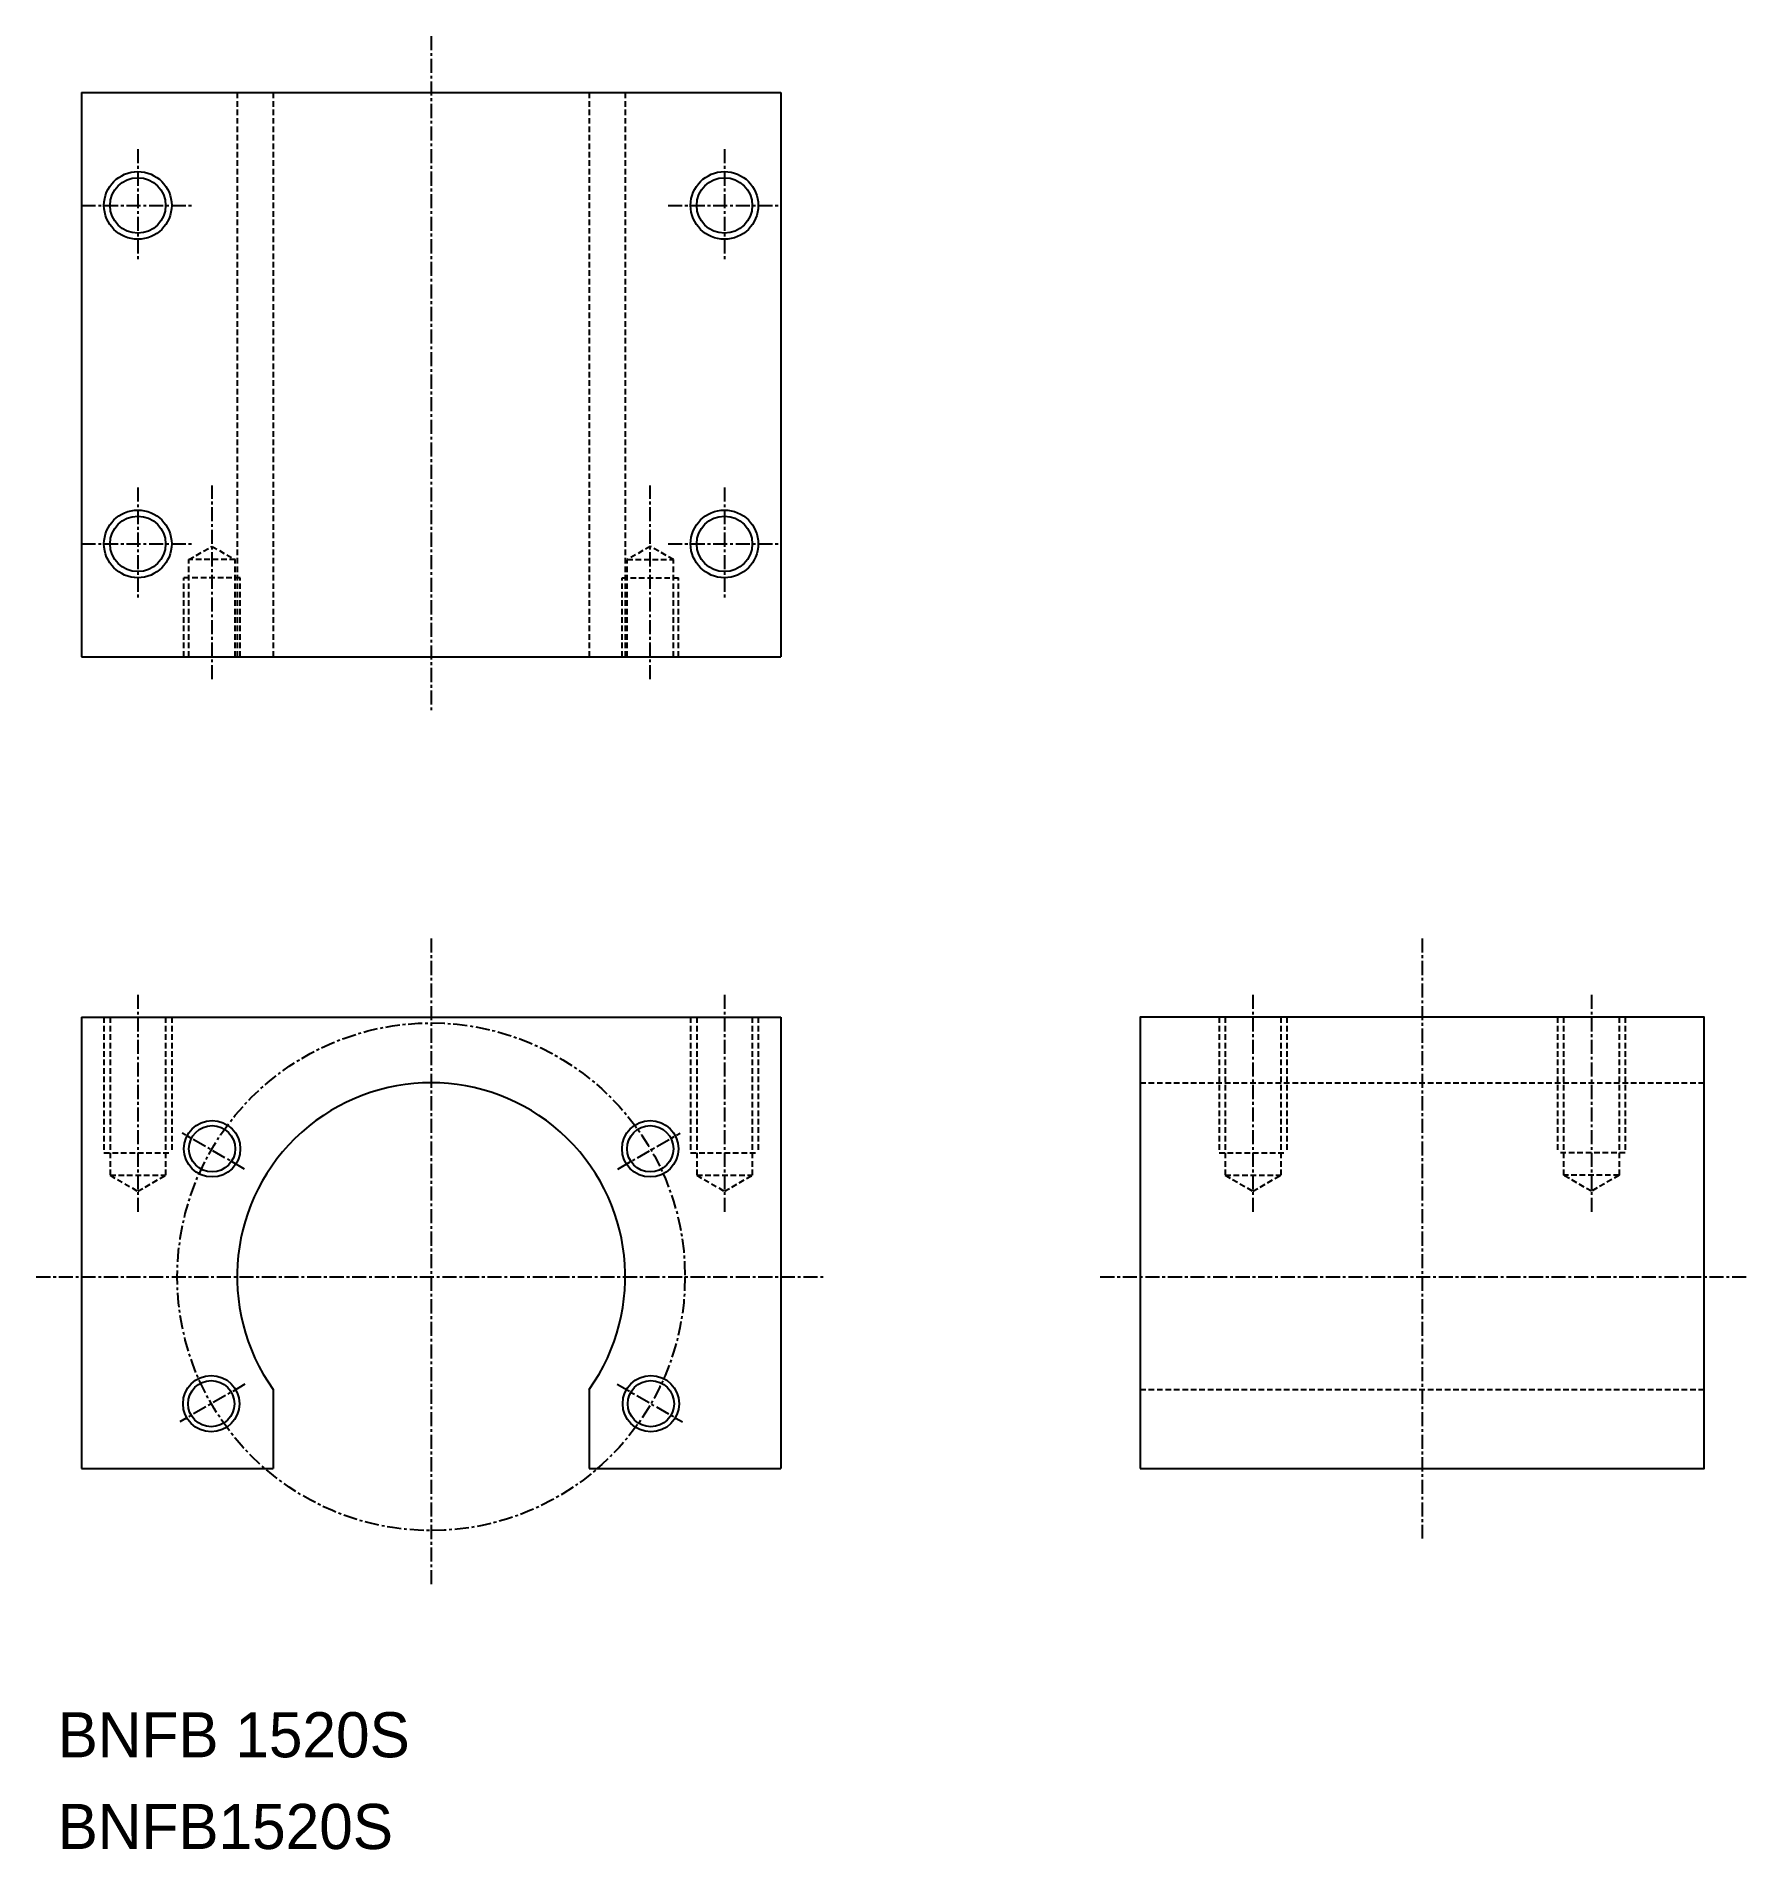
# Model space of a CAD drawing. Extents: x 2 to 154, y 3 to 163.
import ezdxf

# ---------------------------------------------------------------- set-up
doc = ezdxf.new("R2010")
doc.units = 0
doc.linetypes.add('CENTER', pattern=[2, 1.25, -0.25, 0.25, -0.25])
doc.linetypes.add('DASHED', pattern=[0.75, 0.5, -0.25])
doc.layers.get('0').update_dxf_attribs({"linetype": 'CONTINUOUS'})
doc.layers.add('CENTER', color=1, linetype='CENTER')

msp = doc.modelspace()

# ---------------------------------------------------------------- linework, layer by layer
at = {"color": 7, "linetype": 'CONTINUOUS'}
for p, q in [((6.14, 158.34), (68.14, 158.34)), ((6.14, 158.34), (6.14, 108.34)), ((68.14, 158.34), (68.14, 108.34)), ((6.14, 108.34), (68.14, 108.34)), ((6.14, 76.37), (68.14, 76.37)), ((6.14, 76.37), (6.14, 36.37)), ((21.64, 76.37), (21.64, 76.37)), ((37.14, 76.37), (37.14, 76.37)), ((68.14, 76.37), (68.14, 36.37)), ((23.14, 43.37), (23.14, 36.37)), ((51.14, 43.37), (51.14, 36.37)), ((6.14, 36.37), (23.14, 36.37)), ((51.14, 36.37), (68.14, 36.37))]:
    msp.add_line(p, q, dxfattribs=at)
at = {"color": 3, "linetype": 'DASHED'}
for p, q in [((19.94, 158.34), (19.94, 108.34)), ((23.14, 158.34), (23.14, 108.34)), ((51.14, 158.34), (51.14, 108.34)), ((54.34, 158.34), (54.34, 108.34)), ((15.67, 116.94), (17.72, 118.12)), ((17.72, 118.12), (19.77, 116.94)), ((56.56, 118.12), (54.51, 116.94)), ((58.61, 116.94), (56.56, 118.12)), ((15.67, 108.34), (15.67, 116.94)), ((19.77, 116.94), (15.67, 116.94)), ((19.77, 108.34), (19.77, 116.94)), ((54.51, 108.34), (54.51, 116.94)), ((54.51, 116.94), (58.61, 116.94)), ((58.61, 108.34), (58.61, 116.94)), ((15.22, 108.34), (15.22, 115.34)), ((20.22, 115.34), (15.22, 115.34)), ((20.22, 108.34), (20.22, 115.34)), ((54.06, 108.34), (54.06, 115.34)), ((54.06, 115.34), (59.06, 115.34)), ((59.06, 108.34), (59.06, 115.34)), ((8.14, 76.37), (8.14, 64.37)), ((8.68, 76.37), (8.68, 62.37)), ((13.6, 76.37), (13.6, 62.37)), ((14.14, 76.37), (14.14, 64.37)), ((60.14, 76.37), (60.14, 64.37)), ((60.68, 76.37), (60.68, 62.37)), ((65.6, 76.37), (65.6, 62.37)), ((66.14, 76.37), (66.14, 64.37)), ((106.98, 76.37), (106.98, 64.37)), ((107.52, 76.37), (107.52, 62.37)), ((112.44, 76.37), (112.44, 62.37)), ((112.98, 76.37), (112.98, 64.37)), ((136.98, 76.37), (136.98, 64.37)), ((137.52, 76.37), (137.52, 62.37)), ((142.44, 76.37), (142.44, 62.37)), ((142.98, 76.37), (142.98, 64.37)), ((99.98, 70.57), (149.98, 70.57)), ((8.14, 64.37), (14.14, 64.37)), ((60.14, 64.37), (66.14, 64.37)), ((106.98, 64.37), (112.98, 64.37)), ((142.98, 64.37), (136.98, 64.37)), ((8.68, 62.37), (13.6, 62.37)), ((8.68, 62.37), (11.14, 60.95)), ((11.14, 60.95), (13.6, 62.37)), ((60.68, 62.37), (65.6, 62.37)), ((60.68, 62.37), (63.14, 60.95)), ((63.14, 60.95), (65.6, 62.37)), ((107.52, 62.37), (112.44, 62.37)), ((107.52, 62.37), (109.98, 60.95)), ((109.98, 60.95), (112.44, 62.37)), ((142.44, 62.37), (137.52, 62.37)), ((139.98, 60.95), (137.52, 62.37)), ((142.44, 62.37), (139.98, 60.95)), ((99.98, 43.37), (149.98, 43.37))]:
    msp.add_line(p, q, dxfattribs=at)
at = {"color": 7, "linetype": 'CONTINUOUS'}
msp.add_lwpolyline([(99.98, 36.37), (149.98, 36.37), (149.98, 76.37), (99.98, 76.37)], close=True, dxfattribs=at)
at = {"color": 3, "linetype": 'CONTINUOUS'}
for centre, radius in [((11.14, 148.34), 3), ((63.14, 148.34), 3), ((11.14, 118.34), 3), ((63.14, 118.34), 3), ((17.72, 64.72), 2.5), ((56.56, 64.72), 2.5), ((17.65, 42.12), 2.5), ((56.62, 42.12), 2.5)]:
    msp.add_circle(centre, radius, dxfattribs=at)
at = {"color": 7, "linetype": 'CONTINUOUS'}
for centre, radius in [((11.14, 148.34), 2.46), ((63.14, 148.34), 2.46), ((11.14, 118.34), 2.46), ((63.14, 118.34), 2.46), ((17.72, 64.72), 2.05), ((56.56, 64.72), 2.05), ((17.65, 42.12), 2.05), ((56.62, 42.12), 2.05)]:
    msp.add_circle(centre, radius, dxfattribs=at)
msp.add_arc((37.14, 53.37), 17.2, 324.484, 215.516, dxfattribs=at)
at = {"layer": 'CENTER', "color": 1, "linetype": 'CENTER'}
for p, q in [((37.14, 163.34), (37.14, 103.34)), ((11.14, 153.34), (11.14, 143.34)), ((63.14, 153.34), (63.14, 143.34)), ((6.14, 148.34), (16.14, 148.34)), ((58.14, 148.34), (68.14, 148.34)), ((11.14, 123.34), (11.14, 113.34)), ((17.72, 106.34), (17.72, 123.52)), ((56.56, 106.34), (56.56, 123.52)), ((63.14, 123.34), (63.14, 113.34)), ((6.14, 118.34), (16.14, 118.34)), ((58.14, 118.34), (68.14, 118.34)), ((37.14, 83.37), (37.14, 26.01)), ((124.98, 83.37), (124.98, 30.17)), ((11.14, 78.37), (11.14, 58.95)), ((63.14, 78.37), (63.14, 58.95)), ((109.98, 78.37), (109.98, 58.95)), ((139.98, 78.37), (139.98, 58.95)), ((20.59, 62.92), (15.06, 66.11)), ((53.69, 62.92), (59.22, 66.11)), ((2.14, 53.37), (72.14, 53.37)), ((96.45, 53.37), (153.93, 53.37)), ((20.63, 43.84), (14.86, 40.5)), ((53.64, 43.84), (59.42, 40.5))]:
    msp.add_line(p, q, dxfattribs=at)
msp.add_circle((37.14, 53.37), 22.5, dxfattribs=at)

# ---------------------------------------------------------------- texts
at = {"color": 7, "linetype": 'CONTINUOUS'}
for s, p in [('BNFB 1520S', (4.03, 10.77)), ('BNFB1520S', (4.03, 2.64))]:
    msp.add_text(s, height=4, dxfattribs=at).set_placement(p)

doc.saveas('drawing.dxf')
